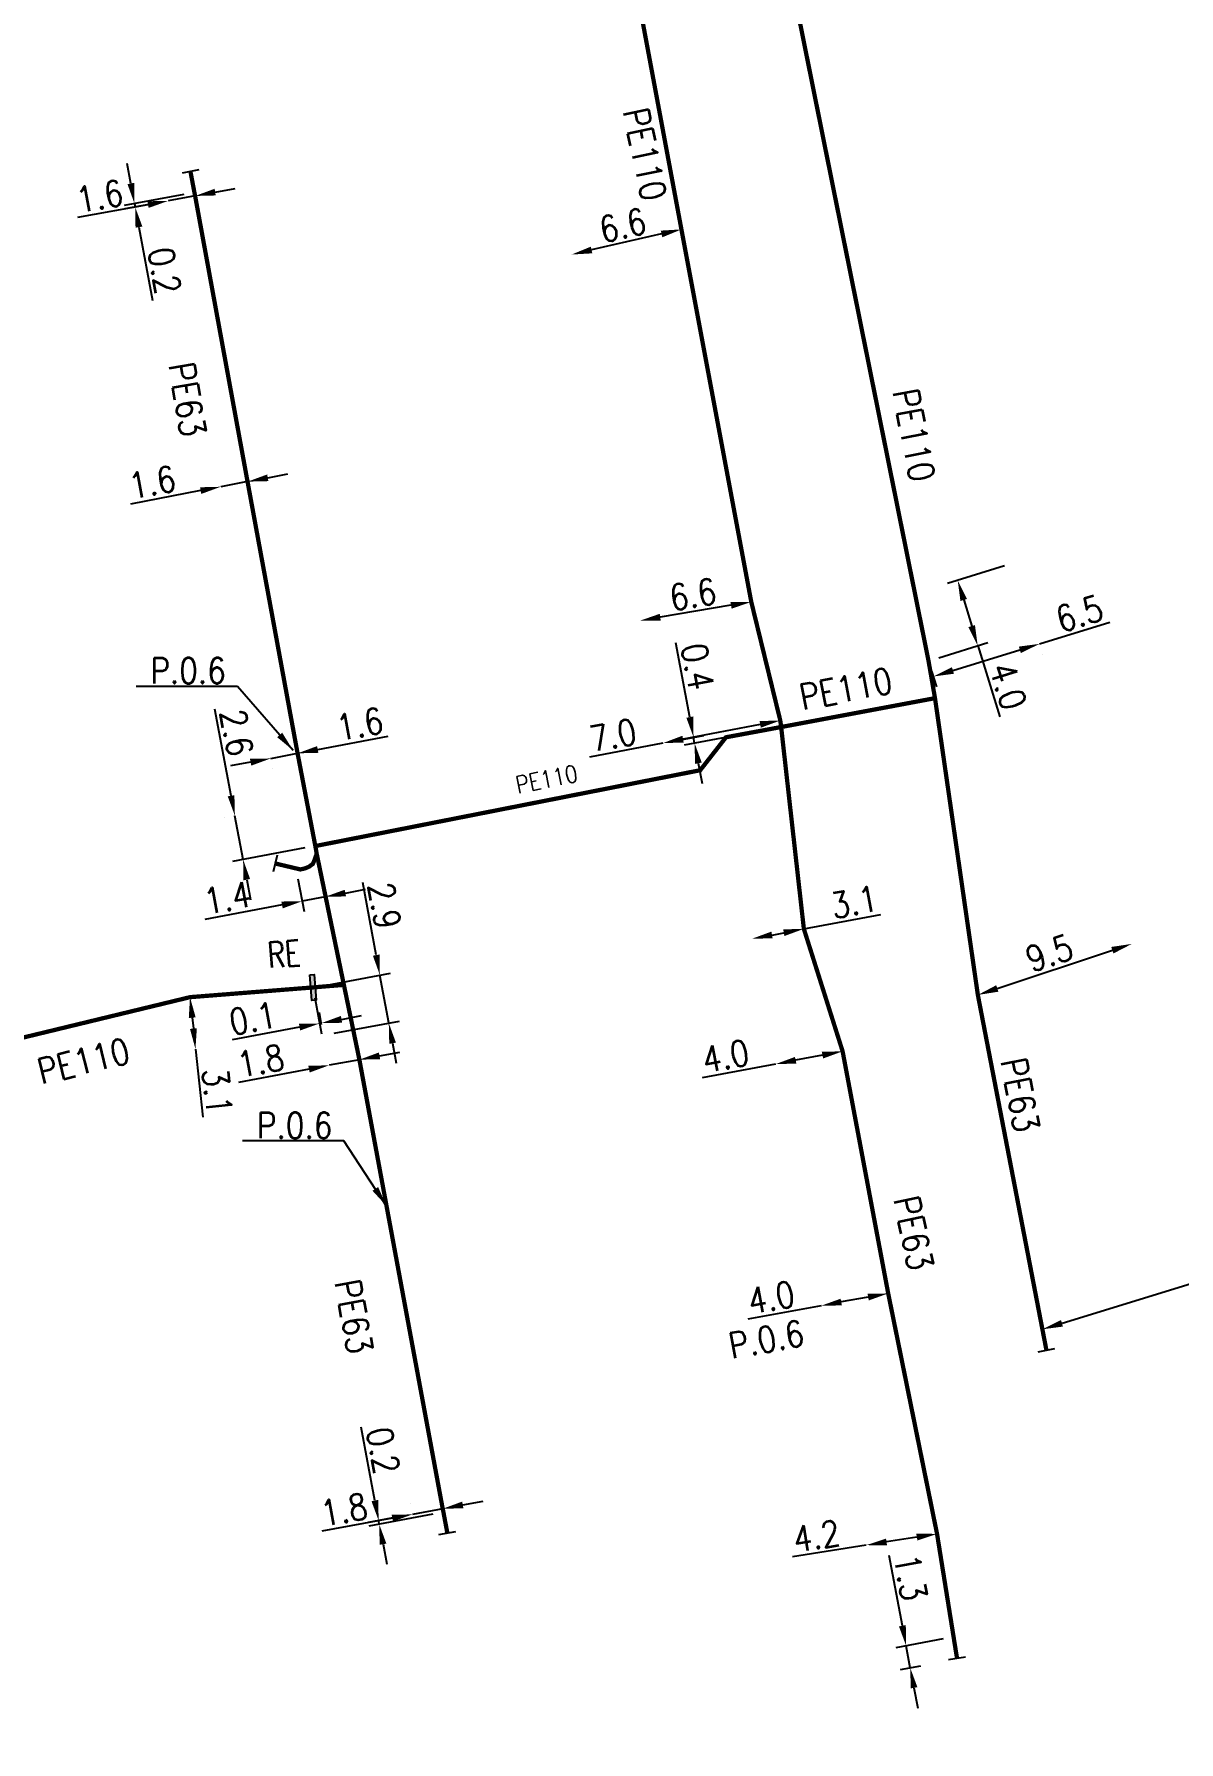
# Model space of a CAD drawing. Header units: millimetres. Extents: x 101000 to 102000, y 121011 to 122007.
# Drawn here: x 101589.4 to 101656.4, y 121121.8 to 121221.8 of the extents above; entities that cross this region are included whole.
import ezdxf
from ezdxf.enums import TextEntityAlignment as Align

# ---------------------------------------------------------------- set-up
doc = ezdxf.new("R2010")
doc.units = ezdxf.units.MM
doc.header["$PDMODE"] = 34
doc.linetypes.add('L_25_PE', pattern=[2000, 1000, 1000])
doc.layers.get('0').update_dxf_attribs({"linetype": 'CONTINUOUS'})
doc.layers.get('Defpoints').update_dxf_attribs({"linetype": 'CONTINUOUS'})
doc.layers.add('L_150', color=1, linetype='CONTINUOUS')
doc.layers.add('L_340', color=7, linetype='CONTINUOUS')
doc.styles.add('G_ROMANS', font='ROMANS.SHX', dxfattribs={"width": 0.75})
doc.styles.get("Standard").update_dxf_attribs({"font": 'romans.shx', "width": 0.85})
doc.dimstyles.get("Standard").update_dxf_attribs({"dimtxt": 1.5, "dimasz": 1.2, "dimexe": 0.625, "dimexo": 0.625, "dimgap": 0.25, "dimtad": 1, "dimdec": 1, "dimzin": 0, "dimdsep": 46, "dimtxsty": 'Standard', "dimcen": -0.5, "dimadec": 0, "dimazin": 0, "dimtfac": 1, "dimtdec": 1, "dimtmove": 0, "dimatfit": 3, "dimfxl": 0, "dimtolj": 1, "dimtzin": 0, "dimarcsym": 0})

# ---------------------------------------------------------------- blocks, each defined once
blk = doc.blocks.new('*D540')
at = {"layer": 'Defpoints', "color": 0, "linetype": 'Continuous', "transparency": 16777216}
for p in [(101646.83, 121190.82), (101643.49, 121189.79), (101641.78, 121185.08)]:
    blk.add_point(p, dxfattribs=at)
at = {"layer": 'L_150', "color": 0, "linetype": 'Continuous', "lineweight": -2, "transparency": 16777216}
for p, q in [((101646.24, 121190.64), (101642.89, 121189.6)), ((101643.84, 121188.64), (101644.31, 121187.11)), ((101642.38, 121185.26), (101645.26, 121186.15)), ((101644.66, 121185.97), (101645.95, 121181.79))]:
    blk.add_line(p, q, dxfattribs=at)
at = {"layer": 'L_150', "color": 0, "linetype": 'Continuous', "transparency": 16777216}
for points in [[(101644.03, 121188.7), (101643.65, 121188.58), (101643.49, 121189.79)], [(101644.5, 121187.17), (101644.12, 121187.05), (101644.66, 121185.97)]]:
    blk.add_solid(points, dxfattribs=at)
at = {"layer": 'L_150', "color": 0, "linetype": 'Continuous', "transparency": 16777216, "insert": (101646.44, 121183.6), "char_height": 1.5, "attachment_point": 5, "rotation": 287.1154}
blk.add_mtext('\\A1;4.0', dxfattribs=at)
blk = doc.blocks.new('*D541')
at = {"layer": 'Defpoints', "color": 0, "linetype": 'Continuous', "transparency": 16777216}
for p in [(101648.28, 121186.07), (101648.28, 121186.07), (101641.78, 121185.08)]:
    blk.add_point(p, dxfattribs=at)
at = {"layer": 'L_150', "color": 0, "linetype": 'Continuous', "lineweight": -2, "transparency": 16777216}
for p, q in [((101648.28, 121186.07), (101652.4, 121187.34)), ((101643.21, 121184.51), (101647.13, 121185.72)), ((101648.46, 121185.47), (101648.46, 121185.47)), ((101641.96, 121184.48), (101642.25, 121183.56))]:
    blk.add_line(p, q, dxfattribs=at)
at = {"layer": 'L_150', "color": 0, "linetype": 'Continuous', "transparency": 16777216}
for points in [[(101647.07, 121185.91), (101647.19, 121185.53), (101648.28, 121186.07)], [(101643.15, 121184.7), (101643.27, 121184.32), (101642.06, 121184.16)]]:
    blk.add_solid(points, dxfattribs=at)
at = {"layer": 'L_150', "color": 0, "linetype": 'Continuous', "transparency": 16777216, "insert": (101650.62, 121187.84), "char_height": 1.5, "attachment_point": 5, "rotation": 17.1154}
blk.add_mtext('\\A1;6.5', dxfattribs=at)
blk = doc.blocks.new('*D542')
at = {"layer": 'Defpoints', "color": 0, "linetype": 'Continuous', "transparency": 16777216}
for p in [(101653.69, 121168.5), (101653.69, 121168.5), (101644.67, 121165.51)]:
    blk.add_point(p, dxfattribs=at)
at = {"layer": 'L_150', "color": 0, "linetype": 'Continuous', "lineweight": -2, "transparency": 16777216}
blk.add_line((101645.81, 121165.89), (101652.55, 121168.13), dxfattribs=at)
at = {"layer": 'L_150', "color": 0, "linetype": 'Continuous', "transparency": 16777216}
for points in [[(101652.48, 121168.32), (101652.61, 121167.94), (101653.69, 121168.5)], [(101645.75, 121166.08), (101645.87, 121165.7), (101644.67, 121165.51)]]:
    blk.add_solid(points, dxfattribs=at)
at = {"layer": 'L_150', "color": 0, "linetype": 'Continuous', "transparency": 16777216, "insert": (101648.86, 121167.96), "char_height": 1.5, "attachment_point": 5, "rotation": 18.3575}
blk.add_mtext('\\A1;9.5', dxfattribs=at)
blk = doc.blocks.new('*D543')
at = {"layer": 'Defpoints', "color": 0, "linetype": 'Continuous', "transparency": 16777216}
for p in [(101659.58, 121149.35), (101659.58, 121149.35), (101648.45, 121145.93)]:
    blk.add_point(p, dxfattribs=at)
at = {"layer": 'L_340', "color": 0, "linetype": 'Continuous', "lineweight": -2, "transparency": 16777216}
for p, q in [((101659.58, 121149.35), (101664.75, 121150.95)), ((101649.6, 121146.28), (101658.44, 121149))]:
    blk.add_line(p, q, dxfattribs=at)
at = {"layer": 'L_340', "color": 0, "linetype": 'Continuous', "transparency": 16777216}
for points in [[(101658.38, 121149.19), (101658.5, 121148.81), (101659.58, 121149.35)], [(101649.54, 121146.47), (101649.65, 121146.09), (101648.45, 121145.93)]]:
    blk.add_solid(points, dxfattribs=at)
at = {"layer": 'L_340', "color": 0, "linetype": 'Continuous', "transparency": 16777216, "insert": (101662.44, 121151.28), "char_height": 1.5, "attachment_point": 5, "rotation": 17.1195}
blk.add_mtext('\\A1;11.7', dxfattribs=at)
blk = doc.blocks.new('L_340_07')
at = {"color": 0, "linetype": 'Continuous', "const_width": 0.25, "flags": 128}
blk.add_lwpolyline([(0, 0), (1.25, 0)], dxfattribs=at)
at = {"color": 0, "linetype": 'Continuous', "flags": 128}
blk.add_lwpolyline([(1.25, -0.5), (1.25, 0.5)], dxfattribs=at)
at = {"color": 0, "linetype": 'Continuous', "style": 'G_ROMANS', "width": 0.75, "flags": 3}
for tag, p in [('DEF_LEG', (0.72, -3.47)), ('DEF_COUP', (0.72, -5.97)), ('DEF_TYPE', (0.72, -8.47))]:
    blk.add_attdef(tag, text='', height=1.2, dxfattribs=at).set_placement(p, align=Align.MIDDLE)
blk = doc.blocks.new('*D544')
at = {"layer": 'Defpoints', "color": 0, "linetype": 'Continuous', "transparency": 16777216}
for p in [(101643.25, 121127.91), (101640.71, 121126.11), (101639.53, 121125.89)]:
    blk.add_point(p, dxfattribs=at)
at = {"layer": 'L_340', "color": 0, "linetype": 'Continuous', "lineweight": -2, "transparency": 16777216}
for p, q in [((101640.25, 121128.57), (101639.47, 121132.68)), ((101642.63, 121127.8), (101639.86, 121127.27)), ((101640.71, 121126.11), (101640.47, 121127.39)), ((101640.14, 121126), (101641.33, 121126.23)), ((101640.93, 121124.93), (101641.16, 121123.75))]:
    blk.add_line(p, q, dxfattribs=at)
at = {"layer": 'L_340', "color": 0, "linetype": 'Continuous', "transparency": 16777216}
for points in [[(101640.45, 121128.61), (101640.05, 121128.53), (101640.47, 121127.39)], [(101641.13, 121124.97), (101640.74, 121124.9), (101640.71, 121126.11)]]:
    blk.add_solid(points, dxfattribs=at)
at = {"layer": 'L_340', "color": 0, "linetype": 'Continuous', "transparency": 16777216, "insert": (101640.73, 121131.4), "char_height": 1.5, "attachment_point": 5, "rotation": 280.6774}
blk.add_mtext('\\A1;1.3', dxfattribs=at)
blk = doc.blocks.new('*D545')
at = {"layer": 'Defpoints', "color": 0, "linetype": 'Continuous', "transparency": 16777216}
for p in [(101642.28, 121133.95), (101638.13, 121133.29), (101638.13, 121133.29)]:
    blk.add_point(p, dxfattribs=at)
at = {"layer": 'L_150', "color": 0, "linetype": 'Continuous', "lineweight": -2, "transparency": 16777216}
for p, q in [((101638.13, 121133.29), (101633.82, 121132.6)), ((101641.1, 121133.76), (101639.32, 121133.48))]:
    blk.add_line(p, q, dxfattribs=at)
at = {"layer": 'L_150', "color": 0, "linetype": 'Continuous', "transparency": 16777216}
for points in [[(101641.06, 121133.96), (101641.13, 121133.56), (101642.28, 121133.95)], [(101639.29, 121133.67), (101639.35, 121133.28), (101638.13, 121133.29)]]:
    blk.add_solid(points, dxfattribs=at)
at = {"layer": 'L_150', "color": 0, "linetype": 'Continuous', "transparency": 16777216, "insert": (101635.22, 121133.83), "char_height": 1.5, "attachment_point": 5, "rotation": 9.1024}
blk.add_mtext('\\A1;4.2', dxfattribs=at)
blk = doc.blocks.new('*D546')
at = {"layer": 'Defpoints', "color": 0, "linetype": 'Continuous', "transparency": 16777216}
for p in [(101639.42, 121148.03), (101635.49, 121147.31), (101635.49, 121147.31)]:
    blk.add_point(p, dxfattribs=at)
at = {"layer": 'L_150', "color": 0, "linetype": 'Continuous', "lineweight": -2, "transparency": 16777216}
for p, q in [((101635.49, 121147.31), (101631.19, 121146.52)), ((101638.24, 121147.81), (101636.67, 121147.53))]:
    blk.add_line(p, q, dxfattribs=at)
at = {"layer": 'L_150', "color": 0, "linetype": 'Continuous', "transparency": 16777216}
for points in [[(101638.21, 121148.01), (101638.28, 121147.62), (101639.42, 121148.03)], [(101636.63, 121147.72), (101636.71, 121147.33), (101635.49, 121147.31)]]:
    blk.add_solid(points, dxfattribs=at)
at = {"layer": 'L_150', "color": 0, "linetype": 'Continuous', "transparency": 16777216, "insert": (101632.57, 121147.79), "char_height": 1.5, "attachment_point": 5, "rotation": 10.4071}
blk.add_mtext('\\A1;4.0', dxfattribs=at)
blk = doc.blocks.new('*D547')
at = {"layer": 'Defpoints', "color": 0, "linetype": 'Continuous', "transparency": 16777216}
for p in [(101636.75, 121162.21), (101632.82, 121161.46), (101632.82, 121161.46)]:
    blk.add_point(p, dxfattribs=at)
at = {"layer": 'L_150', "color": 0, "linetype": 'Continuous', "lineweight": -2, "transparency": 16777216}
for p, q in [((101635.57, 121161.98), (101634, 121161.69)), ((101632.82, 121161.46), (101628.53, 121160.65))]:
    blk.add_line(p, q, dxfattribs=at)
at = {"layer": 'L_150', "color": 0, "linetype": 'Continuous', "transparency": 16777216}
for points in [[(101635.53, 121162.18), (101635.61, 121161.79), (101636.75, 121162.21)], [(101633.96, 121161.88), (101634.04, 121161.49), (101632.82, 121161.46)]]:
    blk.add_solid(points, dxfattribs=at)
at = {"layer": 'L_150', "color": 0, "linetype": 'Continuous', "transparency": 16777216, "insert": (101629.9, 121161.93), "char_height": 1.5, "attachment_point": 5, "rotation": 10.7373}
blk.add_mtext('\\A1;4.0', dxfattribs=at)
blk = doc.blocks.new('*D548')
at = {"layer": 'Defpoints', "color": 0, "linetype": 'Continuous', "transparency": 16777216}
for p in [(101634.48, 121169.38), (101631.44, 121168.8), (101631.44, 121168.8)]:
    blk.add_point(p, dxfattribs=at)
at = {"layer": 'L_150', "color": 0, "linetype": 'Continuous', "lineweight": -2, "transparency": 16777216}
for p, q in [((101634.48, 121169.38), (101638.98, 121170.22)), ((101632.62, 121169.02), (101633.3, 121169.15))]:
    blk.add_line(p, q, dxfattribs=at)
at = {"layer": 'L_150', "color": 0, "linetype": 'Continuous', "transparency": 16777216}
for points in [[(101632.58, 121169.22), (101632.65, 121168.83), (101631.44, 121168.8)], [(101633.27, 121169.35), (101633.34, 121168.96), (101634.48, 121169.38)]]:
    blk.add_solid(points, dxfattribs=at)
at = {"layer": 'L_150', "color": 0, "linetype": 'Continuous', "transparency": 16777216, "insert": (101637.42, 121170.95), "char_height": 1.5, "attachment_point": 5, "rotation": 10.68}
blk.add_mtext('\\A1;3.1', dxfattribs=at)
blk = doc.blocks.new('*D549')
at = {"layer": 'Defpoints', "color": 0, "linetype": 'Continuous', "transparency": 16777216}
for p in [(101633.1, 121181.58), (101626.23, 121180.26), (101626.23, 121180.26)]:
    blk.add_point(p, dxfattribs=at)
at = {"layer": 'L_150', "color": 0, "linetype": 'Continuous', "lineweight": -2, "transparency": 16777216}
for p, q in [((101631.92, 121181.35), (101627.41, 121180.49)), ((101626.23, 121180.26), (101621.93, 121179.44))]:
    blk.add_line(p, q, dxfattribs=at)
at = {"layer": 'L_150', "color": 0, "linetype": 'Continuous', "transparency": 16777216}
for points in [[(101631.89, 121181.55), (101631.96, 121181.16), (101633.1, 121181.58)], [(101627.37, 121180.69), (101627.44, 121180.29), (101626.23, 121180.26)]]:
    blk.add_solid(points, dxfattribs=at)
at = {"layer": 'L_150', "color": 0, "linetype": 'Continuous', "transparency": 16777216, "insert": (101623.3, 121180.72), "char_height": 1.5, "attachment_point": 5, "rotation": 10.8186}
blk.add_mtext('\\A1;7.0', dxfattribs=at)
blk = doc.blocks.new('*D550')
at = {"layer": 'Defpoints', "color": 0, "linetype": 'Continuous', "transparency": 16777216}
for p in [(101642.16, 121182.89), (101626.23, 121180.26), (101628.02, 121180.6)]:
    blk.add_point(p, dxfattribs=at)
at = {"layer": 'L_150', "color": 0, "linetype": 'Continuous', "lineweight": -2, "transparency": 16777216}
for p, q in [((101627.8, 121181.78), (101626.98, 121186.14)), ((101641.54, 121182.77), (101627.47, 121180.14)), ((101626.84, 121180.38), (101628.63, 121180.71)), ((101628.08, 121180.26), (101628.02, 121180.6)), ((101628.3, 121179.08), (101628.52, 121177.9))]:
    blk.add_line(p, q, dxfattribs=at)
at = {"layer": 'L_150', "color": 0, "linetype": 'Continuous', "transparency": 16777216}
for points in [[(101628, 121181.82), (101627.6, 121181.74), (101628.02, 121180.6)], [(101628.5, 121179.12), (101628.11, 121179.04), (101628.08, 121180.26)]]:
    blk.add_solid(points, dxfattribs=at)
at = {"layer": 'L_150', "color": 0, "linetype": 'Continuous', "transparency": 16777216, "insert": (101628.26, 121184.73), "char_height": 1.5, "attachment_point": 5, "rotation": 280.5926}
blk.add_mtext('\\A1;0.4', dxfattribs=at)
blk = doc.blocks.new('*D551')
at = {"layer": 'Defpoints', "color": 0, "linetype": 'Continuous', "transparency": 16777216}
for p in [(101631.4, 121188.53), (101624.89, 121187.43), (101624.89, 121187.43)]:
    blk.add_point(p, dxfattribs=at)
at = {"layer": 'L_150', "color": 0, "linetype": 'Continuous', "lineweight": -2, "transparency": 16777216}
blk.add_line((101630.21, 121188.33), (101626.07, 121187.63), dxfattribs=at)
at = {"layer": 'L_150', "color": 0, "linetype": 'Continuous', "transparency": 16777216}
for points in [[(101630.18, 121188.52), (101630.25, 121188.13), (101631.4, 121188.53)], [(101626.04, 121187.83), (101626.1, 121187.43), (101624.89, 121187.43)]]:
    blk.add_solid(points, dxfattribs=at)
at = {"layer": 'L_150', "color": 0, "linetype": 'Continuous', "transparency": 16777216, "insert": (101627.98, 121188.96), "char_height": 1.5, "attachment_point": 5, "rotation": 9.5681}
blk.add_mtext('\\A1;6.6', dxfattribs=at)
blk = doc.blocks.new('*D552')
at = {"layer": 'Defpoints', "color": 0, "linetype": 'Continuous', "transparency": 16777216}
for p in [(101627.31, 121210.34), (101620.88, 121208.87), (101620.88, 121208.87)]:
    blk.add_point(p, dxfattribs=at)
at = {"layer": 'L_150', "color": 0, "linetype": 'Continuous', "lineweight": -2, "transparency": 16777216}
blk.add_line((101626.14, 121210.08), (101622.05, 121209.14), dxfattribs=at)
at = {"layer": 'L_150', "color": 0, "linetype": 'Continuous', "transparency": 16777216}
for points in [[(101626.1, 121210.27), (101626.19, 121209.88), (101627.31, 121210.34)], [(101622, 121209.33), (101622.09, 121208.94), (101620.88, 121208.87)]]:
    blk.add_solid(points, dxfattribs=at)
at = {"layer": 'L_150', "color": 0, "linetype": 'Continuous', "transparency": 16777216, "insert": (101623.87, 121210.58), "char_height": 1.5, "attachment_point": 5, "rotation": 12.924}
blk.add_mtext('\\A1;6.6', dxfattribs=at)
blk = doc.blocks.new('*D563')
at = {"layer": 'Defpoints', "color": 0, "linetype": 'Continuous', "transparency": 16777216}
for p in [(101601.16, 121176), (101601.16, 121176), (101605.87, 121174.23)]:
    blk.add_point(p, dxfattribs=at)
at = {"layer": 'L_150', "color": 0, "linetype": 'Continuous', "lineweight": -2, "transparency": 16777216}
for p, q in [((101600.94, 121177.18), (101599.99, 121182.24)), ((101601.64, 121173.44), (101601.16, 121176)), ((101600.54, 121175.88), (101600.54, 121175.88)), ((101605.26, 121174.12), (101601.02, 121173.33)), ((101601.86, 121172.26), (101602.08, 121171.08))]:
    blk.add_line(p, q, dxfattribs=at)
at = {"layer": 'L_150', "color": 0, "linetype": 'Continuous', "transparency": 16777216}
for points in [[(101601.13, 121177.21), (101600.74, 121177.14), (101601.16, 121176)], [(101602.05, 121172.3), (101601.66, 121172.22), (101601.64, 121173.44)]]:
    blk.add_solid(points, dxfattribs=at)
at = {"layer": 'L_150', "color": 0, "linetype": 'Continuous', "transparency": 16777216, "insert": (101601.26, 121180.87), "char_height": 1.5, "attachment_point": 5, "rotation": 280.5968}
blk.add_mtext('\\A1;2.6', dxfattribs=at)
blk = doc.blocks.new('*D564')
at = {"layer": 'Defpoints', "color": 0, "linetype": 'Continuous', "transparency": 16777216}
for p in [(101603.26, 121179.36), (101603.26, 121179.36), (101604.83, 121179.66)]:
    blk.add_point(p, dxfattribs=at)
at = {"layer": 'L_150', "color": 0, "linetype": 'Continuous', "lineweight": -2, "transparency": 16777216}
for p, q in [((101606.01, 121179.89), (101610.13, 121180.67)), ((101602.08, 121179.14), (101600.9, 121178.92)), ((101603.26, 121179.36), (101604.83, 121179.66)), ((101604.95, 121179.05), (101604.95, 121179.05)), ((101603.38, 121178.75), (101603.38, 121178.75))]:
    blk.add_line(p, q, dxfattribs=at)
at = {"layer": 'L_150', "color": 0, "linetype": 'Continuous', "transparency": 16777216}
for points in [[(101605.97, 121180.08), (101606.05, 121179.69), (101604.83, 121179.66)], [(101602.04, 121179.34), (101602.12, 121178.94), (101603.26, 121179.36)]]:
    blk.add_solid(points, dxfattribs=at)
at = {"layer": 'L_150', "color": 0, "linetype": 'Continuous', "transparency": 16777216, "insert": (101608.47, 121181.37), "char_height": 1.5, "attachment_point": 5, "rotation": 10.7521}
blk.add_mtext('\\A1;1.6', dxfattribs=at)
blk = doc.blocks.new('*D565')
at = {"layer": 'Defpoints', "color": 0, "linetype": 'Continuous', "transparency": 16777216}
for p in [(101604.74, 121172.92), (101606.33, 121171.87), (101606.45, 121171.26)]:
    blk.add_point(p, dxfattribs=at)
at = {"layer": 'L_340', "color": 0, "linetype": 'Continuous', "lineweight": -2, "transparency": 16777216}
for p, q in [((101604.85, 121172.31), (101605.21, 121170.39)), ((101606.45, 121171.26), (101605.1, 121171)), ((101606.45, 121171.25), (101606.56, 121170.64)), ((101607.63, 121171.48), (101608.81, 121171.7)), ((101603.92, 121170.78), (101599.4, 121169.93))]:
    blk.add_line(p, q, dxfattribs=at)
at = {"layer": 'L_340', "color": 0, "linetype": 'Continuous', "transparency": 16777216}
for points in [[(101603.88, 121170.98), (101603.96, 121170.58), (101605.1, 121171)], [(101607.59, 121171.67), (101607.67, 121171.28), (101606.45, 121171.26)]]:
    blk.add_solid(points, dxfattribs=at)
at = {"layer": 'L_340', "color": 0, "linetype": 'Continuous', "transparency": 16777216, "insert": (101600.71, 121171.2), "char_height": 1.5, "attachment_point": 5, "rotation": 10.6277}
blk.add_mtext('\\A1;1.4', dxfattribs=at)
blk = doc.blocks.new('*D566')
at = {"layer": 'Defpoints', "color": 0, "linetype": 'Continuous', "transparency": 16777216}
for p in [(101606.68, 121161.39), (101606.68, 121161.39), (101608.45, 121161.72)]:
    blk.add_point(p, dxfattribs=at)
at = {"layer": 'L_150', "color": 0, "linetype": 'Continuous', "lineweight": -2, "transparency": 16777216}
for p, q in [((101609.63, 121161.94), (101610.81, 121162.16)), ((101605.5, 121161.17), (101601.38, 121160.39)), ((101608.45, 121161.72), (101606.68, 121161.39))]:
    blk.add_line(p, q, dxfattribs=at)
at = {"layer": 'L_150', "color": 0, "linetype": 'Continuous', "transparency": 16777216}
for points in [[(101609.59, 121162.14), (101609.67, 121161.75), (101608.45, 121161.72)], [(101605.46, 121161.36), (101605.54, 121160.97), (101606.68, 121161.39)]]:
    blk.add_solid(points, dxfattribs=at)
at = {"layer": 'L_150', "color": 0, "linetype": 'Continuous', "transparency": 16777216, "insert": (101602.67, 121161.65), "char_height": 1.5, "attachment_point": 5, "rotation": 10.6504}
blk.add_mtext('\\A1;1.8', dxfattribs=at)
blk = doc.blocks.new('*D567')
at = {"layer": 'Defpoints', "color": 0, "linetype": 'Continuous', "transparency": 16777216}
for p in [(101600.33, 121195.27), (101600.33, 121195.27), (101601.9, 121195.57)]:
    blk.add_point(p, dxfattribs=at)
at = {"layer": 'L_150', "color": 0, "linetype": 'Continuous', "lineweight": -2, "transparency": 16777216}
for p, q in [((101603.08, 121195.79), (101604.26, 121196.02)), ((101599.15, 121195.05), (101595.04, 121194.26)), ((101601.9, 121195.57), (101600.33, 121195.27))]:
    blk.add_line(p, q, dxfattribs=at)
at = {"layer": 'L_150', "color": 0, "linetype": 'Continuous', "transparency": 16777216}
for points in [[(101603.05, 121195.99), (101603.12, 121195.6), (101601.9, 121195.57)], [(101599.12, 121195.24), (101599.19, 121194.85), (101600.33, 121195.27)]]:
    blk.add_solid(points, dxfattribs=at)
at = {"layer": 'L_150', "color": 0, "linetype": 'Continuous', "transparency": 16777216, "insert": (101596.32, 121195.53), "char_height": 1.5, "attachment_point": 5, "rotation": 10.7521}
blk.add_mtext('\\A1;1.6', dxfattribs=at)
blk = doc.blocks.new('*D677')
at = {"layer": 'Defpoints', "color": 0, "linetype": 'Continuous', "transparency": 16777216}
for p in [(101598.53, 121165.38), (101598.85, 121162.34), (101598.85, 121162.34)]:
    blk.add_point(p, dxfattribs=at)
at = {"layer": 'L_150', "color": 0, "linetype": 'Continuous', "lineweight": -2, "transparency": 16777216}
for p, q in [((101598.66, 121164.18), (101598.73, 121163.54)), ((101598.85, 121162.34), (101599.28, 121158.36))]:
    blk.add_line(p, q, dxfattribs=at)
at = {"layer": 'L_150', "color": 0, "linetype": 'Continuous', "transparency": 16777216}
for points in [[(101598.86, 121164.2), (101598.46, 121164.16), (101598.53, 121165.38)], [(101598.93, 121163.56), (101598.53, 121163.52), (101598.85, 121162.34)]]:
    blk.add_solid(points, dxfattribs=at)
at = {"layer": 'L_150', "color": 0, "linetype": 'Continuous', "transparency": 16777216, "insert": (101600.13, 121159.86), "char_height": 1.5, "attachment_point": 5, "rotation": 276.1137}
blk.add_mtext('\\A1;3.1', dxfattribs=at)
blk = doc.blocks.new('*D693')
at = {"layer": 'Defpoints', "color": 0, "linetype": 'Continuous', "transparency": 16777216}
for p in [(101605.83, 121165.96), (101606.35, 121163.16), (101610.17, 121163.87)]:
    blk.add_point(p, dxfattribs=at)
at = {"layer": 'L_340', "color": 0, "linetype": 'Continuous', "lineweight": -2, "transparency": 16777216}
for p, q in [((101609.44, 121167.85), (101608.65, 121172.09)), ((101606.45, 121166.07), (101610.27, 121166.78)), ((101610.17, 121163.87), (101609.65, 121166.67)), ((101606.97, 121163.27), (101610.79, 121163.98)), ((101610.39, 121162.69), (101610.61, 121161.51))]:
    blk.add_line(p, q, dxfattribs=at)
at = {"layer": 'L_340', "color": 0, "linetype": 'Continuous', "transparency": 16777216}
for points in [[(101609.63, 121167.88), (101609.24, 121167.81), (101609.65, 121166.67)], [(101610.59, 121162.72), (101610.2, 121162.65), (101610.17, 121163.87)]]:
    blk.add_solid(points, dxfattribs=at)
at = {"layer": 'L_340', "color": 0, "linetype": 'Continuous', "transparency": 16777216, "insert": (101609.92, 121170.74), "char_height": 1.5, "attachment_point": 5, "rotation": 280.5095}
blk.add_mtext('\\A1;2.9', dxfattribs=at)
blk = doc.blocks.new('*D694')
at = {"layer": 'Defpoints', "color": 0, "linetype": 'Continuous', "transparency": 16777216}
for p in [(101605.73, 121165.95), (101606.22, 121163.86), (101606.35, 121163.16)]:
    blk.add_point(p, dxfattribs=at)
at = {"layer": 'L_340', "color": 0, "linetype": 'Continuous', "lineweight": -2, "transparency": 16777216}
for p, q in [((101605.85, 121165.34), (101606.24, 121163.23)), ((101606.24, 121163.77), (101606.11, 121164.48)), ((101607.4, 121164.08), (101608.58, 121164.3)), ((101604.94, 121163.62), (101601, 121162.89)), ((101606.22, 121163.86), (101606.12, 121163.84))]:
    blk.add_line(p, q, dxfattribs=at)
at = {"layer": 'L_340', "color": 0, "linetype": 'Continuous', "transparency": 16777216}
for points in [[(101607.37, 121164.28), (101607.44, 121163.88), (101606.22, 121163.86)], [(101604.91, 121163.82), (101604.98, 121163.43), (101606.12, 121163.84)]]:
    blk.add_solid(points, dxfattribs=at)
at = {"layer": 'L_340', "color": 0, "linetype": 'Continuous', "transparency": 16777216, "insert": (101602.2, 121164.13), "char_height": 1.5, "attachment_point": 5, "rotation": 10.5095}
blk.add_mtext('\\A1;0.1', dxfattribs=at)
blk = doc.blocks.new('L_340_20')
at = {"linetype": 'Continuous'}
blk.add_hatch(color=0, dxfattribs=at).paths.add_polyline_path([(0.125, 0.75), (-0.125, 0.75), (-0.125, -0.75), (0.125, -0.75)])
at = {"color": 0, "linetype": 'Continuous'}
blk.add_lwpolyline([(-0.125, 0.75), (0.125, 0.75), (0.125, -0.75), (-0.125, -0.75)], close=True, dxfattribs=at)
at = {"color": 0, "linetype": 'Continuous', "width": 0.75}
for tag, height, flags, p in [('RE', 1.5, 8, (0, 3)), ('DEF_LEG', 1.2, 3, (0, -5)), ('DEF_COUP', 1.2, 3, (0, -7.5)), ('DEF_TYPE', 1.2, 3, (0, -10))]:
    blk.add_attdef(tag, text='', height=height, dxfattribs=dict(at, flags=flags)).set_placement(p, align=Align.MIDDLE)
blk = doc.blocks.new('*D706')
at = {"layer": 'Defpoints', "color": 0, "linetype": 'Continuous', "transparency": 16777216}
for p in [(101611.56, 121135.09), (101613.37, 121135.23), (101609.58, 121134.72)]:
    blk.add_point(p, dxfattribs=at)
at = {"layer": 'L_340', "color": 0, "linetype": 'Continuous', "lineweight": -2, "transparency": 16777216}
for p, q in [((101609.36, 121135.9), (101608.55, 121140.2)), ((101610.94, 121134.98), (101608.96, 121134.61)), ((101612.75, 121135.11), (101609, 121134.41)), ((101609.61, 121134.52), (101609.58, 121134.72)), ((101609.84, 121133.35), (101610.06, 121132.17))]:
    blk.add_line(p, q, dxfattribs=at)
at = {"layer": 'L_340', "color": 0, "linetype": 'Continuous', "transparency": 16777216}
for points in [[(101609.55, 121135.94), (101609.16, 121135.86), (101609.58, 121134.72)], [(101610.03, 121133.38), (101609.64, 121133.31), (101609.61, 121134.52)]]:
    blk.add_solid(points, dxfattribs=at)
at = {"layer": 'L_340', "color": 0, "linetype": 'Continuous', "transparency": 16777216, "insert": (101609.83, 121138.82), "char_height": 1.5, "attachment_point": 5, "rotation": 280.6276}
blk.add_mtext('\\A1;0.2', dxfattribs=at)
blk = doc.blocks.new('*D707')
at = {"layer": 'Defpoints', "color": 0, "linetype": 'Continuous', "transparency": 16777216}
for p in [(101611.56, 121135.09), (101611.56, 121135.09), (101613.33, 121135.42)]:
    blk.add_point(p, dxfattribs=at)
at = {"layer": 'L_340', "color": 0, "linetype": 'Continuous', "lineweight": -2, "transparency": 16777216}
for p, q in [((101613.21, 121136.04), (101613.21, 121136.04)), ((101611.44, 121135.71), (101611.44, 121135.71)), ((101613.33, 121135.42), (101611.56, 121135.09)), ((101614.51, 121135.65), (101615.69, 121135.87)), ((101610.38, 121134.87), (101606.26, 121134.1))]:
    blk.add_line(p, q, dxfattribs=at)
at = {"layer": 'L_340', "color": 0, "linetype": 'Continuous', "transparency": 16777216}
for points in [[(101610.34, 121135.07), (101610.42, 121134.68), (101611.56, 121135.09)], [(101614.47, 121135.84), (101614.54, 121135.45), (101613.33, 121135.42)]]:
    blk.add_solid(points, dxfattribs=at)
at = {"layer": 'L_340', "color": 0, "linetype": 'Continuous', "transparency": 16777216, "insert": (101607.55, 121135.36), "char_height": 1.5, "attachment_point": 5, "rotation": 10.6276}
blk.add_mtext('\\A1;1.8', dxfattribs=at)
blk = doc.blocks.new('*D708')
at = {"layer": 'Defpoints', "color": 0, "linetype": 'Continuous', "transparency": 16777216}
for p in [(101597.25, 121212.01), (101597.25, 121212.01), (101598.83, 121212.3)]:
    blk.add_point(p, dxfattribs=at)
at = {"layer": 'L_340', "color": 0, "linetype": 'Continuous', "lineweight": -2, "transparency": 16777216}
for p, q in [((101598.83, 121212.3), (101597.25, 121212.01)), ((101600.01, 121212.52), (101601.18, 121212.74)), ((101596.07, 121211.79), (101591.95, 121211.03))]:
    blk.add_line(p, q, dxfattribs=at)
at = {"layer": 'L_340', "color": 0, "linetype": 'Continuous', "transparency": 16777216}
for points in [[(101596.04, 121211.99), (101596.11, 121211.6), (101597.25, 121212.01)], [(101599.97, 121212.72), (101600.04, 121212.33), (101598.83, 121212.3)]]:
    blk.add_solid(points, dxfattribs=at)
at = {"layer": 'L_340', "color": 0, "linetype": 'Continuous', "transparency": 16777216, "insert": (101593.24, 121212.28), "char_height": 1.5, "attachment_point": 5, "rotation": 10.509}
blk.add_mtext('\\A1;1.6', dxfattribs=at)
blk = doc.blocks.new('*D709')
at = {"layer": 'Defpoints', "color": 0, "linetype": 'Continuous', "transparency": 16777216}
for p in [(101597.25, 121212.01), (101598.79, 121212.5), (101595.32, 121211.65)]:
    blk.add_point(p, dxfattribs=at)
at = {"layer": 'L_340', "color": 0, "linetype": 'Continuous', "lineweight": -2, "transparency": 16777216}
for p, q in [((101595.07, 121213.03), (101594.85, 121214.21)), ((101598.17, 121212.39), (101594.67, 121211.74)), ((101596.64, 121211.9), (101594.71, 121211.54)), ((101595.28, 121211.85), (101595.32, 121211.65)), ((101595.54, 121210.47), (101596.34, 121206.17))]:
    blk.add_line(p, q, dxfattribs=at)
at = {"layer": 'L_340', "color": 0, "linetype": 'Continuous', "transparency": 16777216}
for points in [[(101595.26, 121213.07), (101594.87, 121212.99), (101595.28, 121211.85)], [(101595.74, 121210.51), (101595.34, 121210.44), (101595.32, 121211.65)]]:
    blk.add_solid(points, dxfattribs=at)
at = {"layer": 'L_340', "color": 0, "linetype": 'Continuous', "transparency": 16777216, "insert": (101597.03, 121207.92), "char_height": 1.5, "attachment_point": 5, "rotation": 280.509}
blk.add_mtext('\\A1;0.2', dxfattribs=at)

msp = doc.modelspace()

# ---------------------------------------------------------------- linework, layer by layer
at = {"layer": 'L_150', "linetype": 'L_25_PE', "const_width": 0.25, "flags": 128}
for points in [[(101575.62, 121490.22), (101575.8, 121485.25), (101575.8, 121482.47), (101576.43, 121478.01), (101576.43, 121478.01), (101579.89, 121460.12), (101583.31, 121440.92), (101587.9, 121421.52), (101589.91, 121413), (101599.8, 121381.07), (101604.69, 121365.15), (101608.56, 121352.15), (101615.68, 121317.39), (101622.98, 121281.99), (101633.93, 121224.05), (101641.78, 121185.08), (101642.16, 121182.89), (101644.67, 121165.51), (101648.45, 121145.93)], [(101598.79, 121212.5), (101598.83, 121212.3), (101601.9, 121195.57), (101604.83, 121179.66), (101605.87, 121174.23), (101605.95, 121173.78), (101605.95, 121173.78), (101608.45, 121161.72), (101613.33, 121135.42), (101613.37, 121135.23)], [(101604.74, 121172.92), (101604.99, 121172.86), (101605.26, 121172.92), (101605.5, 121173.02), (101605.72, 121173.18), (101605.81, 121173.38), (101605.95, 121173.78)]]:
    msp.add_lwpolyline(points, dxfattribs=at)
msp.add_lwpolyline([(101643.25, 121127.91), (101642.28, 121133.95), (101639.42, 121148.03), (101636.75, 121162.21), (101634.48, 121169.38), (101633.15, 121181.2), (101633.1, 121181.58), (101631.4, 121188.53), (101627.31, 121210.34), (101624.69, 121224.37, 0.14502), (101619.75, 121231.46), (101615.24, 121234.26), (101606.06, 121237.58), (101597.89, 121240.56), (101586.88, 121244.7), (101573.35, 121249.5), (101567.74, 121252.03), (101566.04, 121252.51, 0.100379), (101557.81, 121252.85), (101555.88, 121251.96), (101554.1, 121250.84), (101552.73, 121249.58), (101551.57, 121248.22), (101547.25, 121242.92), (101541.27, 121235.6), (101535.61, 121228.61), (101526.81, 121217.77), (101511.86, 121199.4), (101511.18, 121198.56)], format="xyb", dxfattribs=at)
at = {"layer": 'L_150', "linetype": 'L_25_PE', "flags": 128}
for points in [[(101605.87, 121174.23, 0.25, 0.25, 0), (101605.87, 121174.23, 0.25, 0.25, 0), (101628.41, 121178.67, 0.25, 0.25, 0), (101629.92, 121180.6, 0.25, 0.25, 0), (101633.15, 121181.2, 0.25, 0.25, 0), (101642.16, 121182.89, 0.25, 0.25, 0), (101642.16, 121182.89, 0, 0, 0)], [(101504.91, 121096.15, 0.25, 0.25, 0), (101509.44, 121098.1, 0.25, 0.25, 0), (101522.91, 121104.07, 0.25, 0.25, 0), (101536.22, 121110.17, 0.25, 0.25, 0), (101543.6, 121113.48, 0.25, 0.25, 0), (101548.86, 121118.39, 0.25, 0.25, 0), (101553.15, 121124.12, 0.25, 0.25, 0), (101557.12, 121129.48, 0.25, 0.25, 0), (101565.32, 121140.71, 0.25, 0.25, 0), (101573.12, 121151.15, 0.25, 0.25, 0), (101579.44, 121159.04, 0.25, 0.25, 0), (101581.21, 121160.47, 0.25, 0.25, 0), (101585.81, 121162.3, 0.25, 0.25, 0), (101598.53, 121165.38, 0.25, 0.25, 0), (101605.73, 121165.95, 0.25, 0.25, 0), (101605.83, 121165.96, 0.25, 0.25, 0), (101607.54, 121166.1, 0, 0, 0)]]:
    msp.add_lwpolyline(points, format="xyseb", dxfattribs=at)

# ---------------------------------------------------------------- block references
at = {"layer": 'L_340'}
for p, rotation in [((101598.79, 121212.5), 100.7520519146973), ((101604.74, 121172.92), 166.6442025538026), ((101648.45, 121145.93), 280.9212680639278), ((101613.37, 121135.23), 280.6503570000077), ((101643.25, 121127.91), 279.1023980563242)]:
    msp.add_blockref('L_340_07', p, dxfattribs=dict(at, rotation=rotation))
ref = msp.add_blockref('L_340_20', (101605.73, 121165.95), dxfattribs=dict(at, rotation=4.567941627754177))
ref.add_attrib('RE', 'RE', dxfattribs={"layer": '0', "color": 0, "linetype": 'Continuous', "height": 1.5, "rotation": 4.5679, "width": 0.75, "flags": 8}).set_placement((101604.04, 121167.92), align=Align.MIDDLE)

# ---------------------------------------------------------------- texts
at = {"layer": 'L_150', "linetype": 'Continuous', "width": 0.85}
for s, height, rotation, p in [('PE110', 1.5, 281.8537, (101625.17, 121214.75)), ('PE63', 1.5, 279.6852, (101598.38, 121200.38)), ('PE110', 1.5, 280.9213, (101640.93, 121198.3)), ('PE110', 1.5, 10.9123, (101636.94, 121183.44)), ('PE110', 1, 11.3365, (101619.42, 121178.15)), ('PE110', 1.5, 13.6899, (101592.29, 121161.64)), ('PE63', 1.5, 280.9213, (101647.15, 121159.65)), ('PE63', 1.5, 281.8537, (101640.91, 121151.56)), ('PE63', 1.5, 280.5146, (101608.13, 121146.67)), ('P.0.6', 1.5, 10.4071, (101632.28, 121145.34))]:
    msp.add_text(s, height=height, rotation=rotation, dxfattribs=at).set_placement(p, align=Align.MIDDLE)
at = {"layer": 'L_150', "linetype": 'Continuous', "char_height": 1.5, "attachment_point": 9}
for insert in [(101600.63, 121183.75), (101606.87, 121157.12)]:
    msp.add_mtext('\\A1;P.0.6', dxfattribs=dict(at, insert=insert))

# ---------------------------------------------------------------- dimensions: what is measured, and where the dimension line sits
at = {"layer": 'L_150', "linetype": 'Continuous'}
for base, p1, p2, angle, picture, middle in [((101620.88, 121208.87), (101627.31, 121210.34), (101620.88, 121208.87), 12.924, '*D552', (101624.1, 121209.61)), ((101600.33, 121195.27), (101601.9, 121195.57), (101600.33, 121195.27), 10.7521, '*D567', (101596.51, 121194.54)), ((101624.89, 121187.43), (101631.4, 121188.53), (101624.89, 121187.43), 9.5681, '*D551', (101628.14, 121187.98)), ((101643.49, 121189.79), (101641.78, 121185.08), (101646.83, 121190.82), 287.1154, '*D540', (101645.48, 121183.3)), ((101648.28, 121186.07), (101641.78, 121185.08), (101648.28, 121186.07), 197.1154, '*D541', (101650.91, 121186.88)), ((101601.16, 121176), (101605.87, 121174.23), (101601.16, 121176), 280.5968, '*D563', (101600.28, 121180.69)), ((101603.26, 121179.36), (101604.83, 121179.66), (101603.26, 121179.36), 10.7521, '*D564', (101608.66, 121180.39)), ((101626.23, 121180.26), (101633.1, 121181.58), (101626.23, 121180.26), 10.8186, '*D549', (101623.49, 121179.74)), ((101631.44, 121168.8), (101634.48, 121169.38), (101631.44, 121168.8), 10.68, '*D548', (101637.6, 121169.96)), ((101653.69, 121168.5), (101644.67, 121165.51), (101653.69, 121168.5), 198.3575, '*D542', (101649.18, 121167.01)), ((101632.82, 121161.46), (101636.75, 121162.21), (101632.82, 121161.46), 10.7373, '*D547', (101630.08, 121160.94)), ((101606.68, 121161.39), (101608.45, 121161.72), (101606.68, 121161.39), 10.6504, '*D566', (101602.85, 121160.67)), ((101635.49, 121147.31), (101639.42, 121148.03), (101635.49, 121147.31), 10.4071, '*D546', (101632.75, 121146.81)), ((101638.13, 121133.29), (101642.28, 121133.95), (101638.13, 121133.29), 9.1024, '*D545', (101635.38, 121132.85))]:
    dim = msp.add_linear_dim(base=base, p1=p1, p2=p2, angle=angle, dimstyle='Standard', dxfattribs=at)
    dim.commit()
    dim.dimension.update_dxf_attribs({"geometry": picture, "text_midpoint": middle, "dimtype": 160})
for base, p1, p2, angle, text, picture, middle in [((101628.02, 121180.6), (101642.16, 121182.89), (101626.23, 121180.26), 280.5926, '0.4', '*D550', (101627.28, 121184.55)), ((101598.85, 121162.34), (101598.53, 121165.38), (101598.85, 121162.34), 96.1137, '3.1', '*D677', (101599.13, 121159.75))]:
    dim = msp.add_linear_dim(base=base, p1=p1, p2=p2, angle=angle, text=text, dimstyle='Standard', dxfattribs=at)
    dim.commit()
    dim.dimension.update_dxf_attribs({"geometry": picture, "text_midpoint": middle, "dimtype": 160})
at = {"layer": 'L_340', "linetype": 'Continuous'}
for base, p1, p2, angle, picture, middle in [((101595.32, 121211.65), (101598.79, 121212.5), (101597.25, 121212.01), 100.509, '*D709', (101596.05, 121207.73)), ((101606.45, 121171.26), (101604.74, 121172.92), (101606.33, 121171.87), 190.6277, '*D565', (101600.9, 121170.21)), ((101659.583, 121149.355), (101648.4492, 121145.9256), (101659.583, 121149.355), 197.1195, '*D543', (101662.7385, 121150.3269)), ((101609.58, 121134.72), (101613.37, 121135.23), (101611.56, 121135.09), 280.6276, '*D706', (101608.84, 121138.64)), ((101611.56, 121135.09), (101613.33, 121135.42), (101611.56, 121135.09), 10.6276, '*D707', (101607.73, 121134.37)), ((101640.71, 121126.11), (101643.25, 121127.91), (101639.53, 121125.89), 100.6774, '*D544', (101639.75, 121131.22))]:
    dim = msp.add_linear_dim(base=base, p1=p1, p2=p2, angle=angle, dimstyle='Standard', dxfattribs=at)
    dim.commit()
    dim.dimension.update_dxf_attribs({"geometry": picture, "text_midpoint": middle, "dimtype": 160})
dim = msp.add_linear_dim(base=(101597.25, 121212.01), p1=(101598.83, 121212.3), p2=(101597.25, 121212.01), angle=10.509, dimstyle='Standard', override={"dimscale": 1, "dimlfac": 1, "dimlunit": 2}, dxfattribs=at)
dim.commit()
dim.dimension.update_dxf_attribs({"geometry": '*D708', "text_midpoint": (101593.42, 121211.3), "dimtype": 160})
for base, p1, angle, text, picture, middle in [((101610.17, 121163.87), (101605.83, 121165.96), 100.5095, '2.9', '*D693', (101608.93, 121170.56)), ((101606.22, 121163.86), (101605.73, 121165.95), 190.5095, '0.1', '*D694', (101602.38, 121163.15))]:
    dim = msp.add_linear_dim(base=base, p1=p1, p2=(101606.35, 121163.16), angle=angle, text=text, dimstyle='Standard', dxfattribs=at)
    dim.commit()
    dim.dimension.update_dxf_attribs({"geometry": picture, "text_midpoint": middle, "dimtype": 160})

# ---------------------------------------------------------------- leaders
at = {"layer": 'L_150', "linetype": 'Continuous', "annotation_type": 0, "has_hookline": 1, "hookline_direction": 1, "text_width": 4.49}
for points in [[(101604.57, 121179.83), (101601.31, 121183.58), (101600.11, 121183.58)], [(101610.04, 121153.15), (101607.54, 121156.96), (101606.34, 121156.96)]]:
    msp.add_leader(points, dimstyle='Standard', override={"dimgap": 0.25, "dimtad": 1}, dxfattribs=at)

doc.saveas('drawing.dxf')
